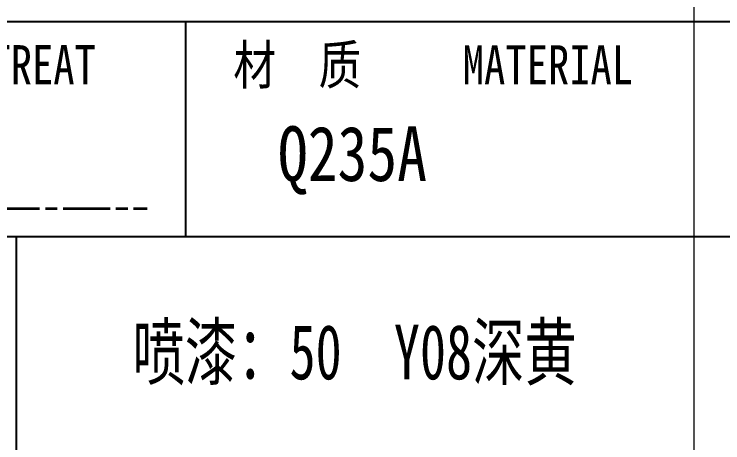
# Model space of a CAD drawing. Header units: millimetres. Extents: x 1333 to 129696, y -57210 to 105899.
# Drawn here: x 57065.65 to 57110.92, y 101087 to 101114.4 of the extents above; entities that cross this region are included whole.
import ezdxf
from ezdxf.enums import TextEntityAlignment as Align

# ---------------------------------------------------------------- set-up
doc = ezdxf.new("R2010")
doc.units = ezdxf.units.MM
doc.header["$LTSCALE"] = 0.5
doc.linetypes.add('AM_ISO08W050x2', pattern=[9, 6, -0.75, 1.5, -0.75])
for name, color, linetype in [('图\\M+19E79\\M+195B6\\M+18E9A', 7, 'Continuous'), ('材质', 7, 'Continuous'), ('表面处理', 7, 'Continuous')]:
    doc.layers.add(name, color=color, linetype=linetype)
doc.layers.add('图框', color=7, linetype='Continuous', lineweight=18)
doc.layers.add('粗点划线', color=6, linetype='AM_ISO08W050x2', lineweight=35)
doc.styles.add('国标', font='simfang.ttf', dxfattribs={"width": 0.8})

# ---------------------------------------------------------------- blocks, each defined once
blk = doc.blocks.new('GZDEH零件A3图框V01版')
at = {"layer": '图\\M+19E79\\M+195B6\\M+18E9A', "color": 7}
blk.add_line((3272.49, -1788.461), (3092.49, -1788.461), dxfattribs=at)
at = {"layer": '图\\M+19E79\\M+195B6\\M+18E9A', "color": 9}
for p, q in [((3272.49, -1788.461), (3092.49, -1788.461)), ((3124.99, -1788.461), (3124.99, -1802.211)), ((3181.99, -1802.211), (3092.49, -1802.211)), ((3114.17, -1802.211), (3114.17, -1815.961))]:
    blk.add_line(p, q, dxfattribs=at)
at = {"layer": '图框', "linetype": 'Continuous'}
blk.add_line((3157.49, -1832.961), (3157.49, -1749.461), dxfattribs=at)
at = {"layer": '图\\M+19E79\\M+195B6\\M+18E9A', "color": 9, "style": '国标', "width": 0.8}
blk.add_text('材  质', height=2.5, dxfattribs=at).set_placement((3128.037, -1792.46))
for s, p in [('HEAT TREAT', (3112.454, -1792.456)), ('MATERIAL', (3148.136, -1792.46))]:
    blk.add_text(s, height=2.5, dxfattribs=at).set_placement(p, align=Align.CENTER)
blk = doc.blocks.new('DEH A3')
at = {"layer": '图框'}
blk.add_blockref('GZDEH零件A3图框V01版', (-2857.49, 1846.461), dxfattribs=at)

msp = doc.modelspace()

# ---------------------------------------------------------------- linework, layer by layer
at = {"layer": '粗点划线', "linetype": 'AM_ISO08W050x2'}
msp.add_line((57046.275, 101101.983), (57074.136, 101101.983), dxfattribs=at)

# ---------------------------------------------------------------- block references
at = {"layer": '图框'}
msp.add_blockref('DEH A3', (56809.1, 101055.912), dxfattribs=at)

# ---------------------------------------------------------------- texts
at = {"layer": '材质', "color": 3, "style": '国标', "width": 0.8}
msp.add_text('Q235A', height=3.5, dxfattribs=at).set_placement((57087.259, 101103.731), align=Align.CENTER)
at = {"layer": '表面处理', "color": 3, "style": '国标', "width": 0.7}
msp.add_text('喷漆：50  Y08深黄', height=3.5, dxfattribs=at).set_placement((57087.4, 101091.055), align=Align.CENTER)

doc.saveas('drawing.dxf')
